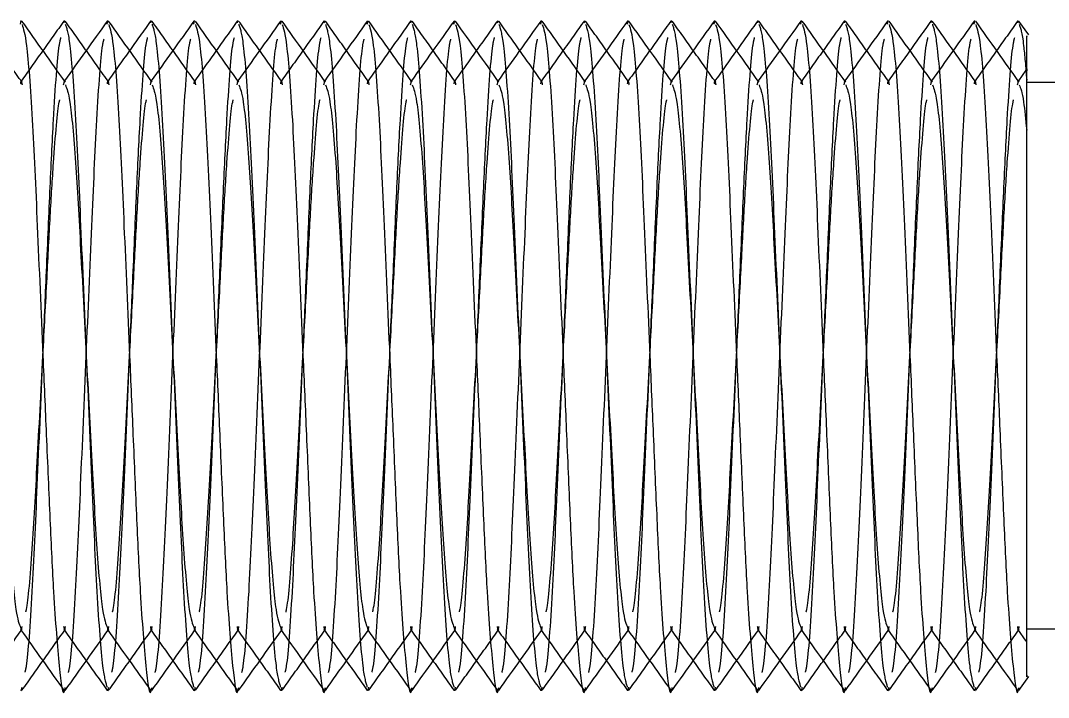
# Model space of a CAD drawing. Header units: metres. Extents: x 0 to 63075, y 0 to 44550.
# Drawn here: x 35936.79 to 35960.5, y 35938.39 to 35953.99 of the extents above; entities that cross this region are included whole.
import ezdxf

# ---------------------------------------------------------------- set-up
doc = ezdxf.new("R2010")
doc.units = ezdxf.units.M
doc.header["$LTSCALE"] = 75
doc.linetypes.add('HIDDEN2', pattern=[4.7625, 3.175, -1.5875])
for name, color, linetype in [('SDM', 7, 'Continuous'), ('SL4', 4, 'Continuous'), ('ST1', 7, 'HIDDEN2')]:
    doc.layers.add(name, color=color, linetype=linetype)

# ---------------------------------------------------------------- blocks, each defined once
blk = doc.blocks.new('A$C6e6623c1')
at = {"layer": 'SL4'}
for p, q in [((455.551, 1630.993), (455.569, 1631.077)), ((457.551, 1630.993), (457.569, 1631.077)), ((459.551, 1630.993), (459.569, 1631.077)), ((461.551, 1630.993), (461.569, 1631.077)), ((463.551, 1630.993), (463.569, 1631.077)), ((465.551, 1630.993), (465.569, 1631.077)), ((467.551, 1630.993), (467.569, 1631.077)), ((469.551, 1630.993), (469.569, 1631.077)), ((471.551, 1630.993), (471.569, 1631.077)), ((473.551, 1630.993), (473.569, 1631.077)), ((475.551, 1630.993), (475.569, 1631.077)), ((477.551, 1630.993), (477.569, 1631.077)), ((478.745, 1629.932), (478.569, 1629.685)), ((480.013, 1629.65), (478.762, 1629.65)), ((478.762, 1617.05), (480.013, 1617.05)), ((478.584, 1615.634), (478.812, 1615.953))]:
    blk.add_line(p, q, dxfattribs=at)
for points, knots in [([(456.588, 1629.657), (456.421, 1629.892), (456.087, 1630.36), (455.753, 1630.83), (455.586, 1631.064)], [0, 0, 0, 0, 0.49997, 1, 1, 1, 1]), ([(457.552, 1631.065), (457.385, 1630.831), (457.057, 1630.37), (456.729, 1629.91), (456.569, 1629.685)], [0, 0, 0, 0, 0.510193, 1, 1, 1, 1]), ([(458.588, 1629.657), (458.421, 1629.892), (458.087, 1630.36), (457.753, 1630.83), (457.586, 1631.064)], [0, 0, 0, 0, 0.49997, 1, 1, 1, 1]), ([(459.552, 1631.065), (459.385, 1630.831), (459.057, 1630.37), (458.729, 1629.91), (458.569, 1629.685)], [0, 0, 0, 0, 0.510193, 1, 1, 1, 1]), ([(460.588, 1629.657), (460.421, 1629.892), (460.087, 1630.36), (459.753, 1630.83), (459.586, 1631.064)], [0, 0, 0, 0, 0.49997, 1, 1, 1, 1]), ([(461.552, 1631.065), (461.385, 1630.831), (461.057, 1630.37), (460.729, 1629.91), (460.569, 1629.685)], [0, 0, 0, 0, 0.510193, 1, 1, 1, 1]), ([(462.588, 1629.657), (462.421, 1629.892), (462.087, 1630.36), (461.753, 1630.83), (461.586, 1631.064)], [0, 0, 0, 0, 0.49997, 1, 1, 1, 1]), ([(463.552, 1631.065), (463.385, 1630.831), (463.057, 1630.37), (462.729, 1629.91), (462.569, 1629.685)], [0, 0, 0, 0, 0.510193, 1, 1, 1, 1]), ([(464.588, 1629.657), (464.421, 1629.892), (464.087, 1630.36), (463.753, 1630.83), (463.586, 1631.064)], [0, 0, 0, 0, 0.49997, 1, 1, 1, 1]), ([(465.552, 1631.065), (465.385, 1630.831), (465.057, 1630.37), (464.729, 1629.91), (464.569, 1629.685)], [0, 0, 0, 0, 0.510193, 1, 1, 1, 1]), ([(466.588, 1629.657), (466.421, 1629.892), (466.087, 1630.36), (465.753, 1630.83), (465.586, 1631.064)], [0, 0, 0, 0, 0.49997, 1, 1, 1, 1]), ([(467.552, 1631.065), (467.385, 1630.831), (467.057, 1630.37), (466.729, 1629.91), (466.569, 1629.685)], [0, 0, 0, 0, 0.510193, 1, 1, 1, 1]), ([(468.588, 1629.657), (468.421, 1629.892), (468.087, 1630.36), (467.753, 1630.83), (467.586, 1631.064)], [0, 0, 0, 0, 0.49997, 1, 1, 1, 1]), ([(469.552, 1631.065), (469.385, 1630.831), (469.057, 1630.37), (468.729, 1629.91), (468.569, 1629.685)], [0, 0, 0, 0, 0.5101931, 1, 1, 1, 1]), ([(470.588, 1629.657), (470.421, 1629.892), (470.087, 1630.36), (469.753, 1630.83), (469.586, 1631.064)], [0, 0, 0, 0, 0.49997, 1, 1, 1, 1]), ([(471.552, 1631.065), (471.385, 1630.831), (471.057, 1630.37), (470.729, 1629.91), (470.569, 1629.685)], [0, 0, 0, 0, 0.510193, 1, 1, 1, 1]), ([(472.588, 1629.657), (472.421, 1629.892), (472.087, 1630.36), (471.753, 1630.83), (471.586, 1631.064)], [0, 0, 0, 0, 0.49997, 1, 1, 1, 1]), ([(473.552, 1631.065), (473.385, 1630.831), (473.057, 1630.37), (472.729, 1629.91), (472.569, 1629.685)], [0, 0, 0, 0, 0.510193, 1, 1, 1, 1]), ([(474.588, 1629.657), (474.421, 1629.892), (474.087, 1630.36), (473.753, 1630.83), (473.586, 1631.064)], [0, 0, 0, 0, 0.49997, 1, 1, 1, 1]), ([(475.552, 1631.065), (475.385, 1630.831), (475.057, 1630.37), (474.729, 1629.91), (474.569, 1629.685)], [0, 0, 0, 0, 0.510193, 1, 1, 1, 1]), ([(476.588, 1629.657), (476.421, 1629.892), (476.087, 1630.36), (475.753, 1630.83), (475.586, 1631.064)], [0, 0, 0, 0, 0.49997, 1, 1, 1, 1]), ([(477.552, 1631.065), (477.385, 1630.831), (477.057, 1630.37), (476.729, 1629.91), (476.569, 1629.685)], [0, 0, 0, 0, 0.510193, 1, 1, 1, 1]), ([(478.588, 1629.657), (478.421, 1629.892), (478.087, 1630.36), (477.753, 1630.83), (477.586, 1631.064)], [0, 0, 0, 0, 0.49997, 1, 1, 1, 1]), ([(455.587, 1630.989), (455.621, 1630.887), (455.696, 1630.661), (455.825, 1628.939), (455.938, 1626.39), (456.051, 1623.752), (456.152, 1621.425), (456.232, 1619.536), (456.325, 1617.566), (456.448, 1616.096), (456.533, 1615.429), (456.58, 1615.674), (456.586, 1615.704)], [0, 0, 0, 0, 0.1052351, 0.2326582, 0.3550505, 0.4813706, 0.5574277, 0.6444204, 0.7309556, 0.8583788, 0.9825482, 1, 1, 1, 1]), ([(457.587, 1630.989), (457.621, 1630.887), (457.696, 1630.661), (457.825, 1628.939), (457.938, 1626.39), (458.051, 1623.752), (458.152, 1621.425), (458.232, 1619.536), (458.325, 1617.566), (458.448, 1616.096), (458.533, 1615.429), (458.58, 1615.674), (458.586, 1615.704)], [0, 0, 0, 0, 0.105235, 0.232658, 0.35505, 0.481371, 0.557428, 0.64442, 0.730956, 0.858379, 0.982548, 1, 1, 1, 1]), ([(459.587, 1630.989), (459.621, 1630.887), (459.696, 1630.661), (459.825, 1628.939), (459.938, 1626.39), (460.051, 1623.752), (460.152, 1621.425), (460.232, 1619.536), (460.325, 1617.566), (460.448, 1616.096), (460.533, 1615.429), (460.58, 1615.674), (460.586, 1615.704)], [0, 0, 0, 0, 0.105235, 0.232658, 0.35505, 0.481371, 0.557428, 0.64442, 0.730956, 0.858379, 0.982548, 1, 1, 1, 1]), ([(461.587, 1630.989), (461.621, 1630.887), (461.696, 1630.661), (461.825, 1628.939), (461.938, 1626.39), (462.051, 1623.752), (462.152, 1621.425), (462.232, 1619.536), (462.325, 1617.566), (462.448, 1616.096), (462.533, 1615.429), (462.58, 1615.674), (462.586, 1615.704)], [0, 0, 0, 0, 0.105235, 0.232658, 0.35505, 0.481371, 0.557428, 0.64442, 0.730956, 0.858379, 0.982548, 1, 1, 1, 1]), ([(463.587, 1630.989), (463.621, 1630.887), (463.696, 1630.661), (463.825, 1628.939), (463.938, 1626.39), (464.051, 1623.752), (464.152, 1621.425), (464.232, 1619.536), (464.325, 1617.566), (464.448, 1616.096), (464.533, 1615.429), (464.58, 1615.674), (464.586, 1615.704)], [0, 0, 0, 0, 0.105235, 0.232658, 0.35505, 0.481371, 0.557428, 0.64442, 0.730956, 0.858379, 0.982548, 1, 1, 1, 1]), ([(465.587, 1630.989), (465.621, 1630.887), (465.696, 1630.661), (465.825, 1628.939), (465.938, 1626.39), (466.051, 1623.752), (466.152, 1621.425), (466.232, 1619.536), (466.325, 1617.566), (466.448, 1616.096), (466.533, 1615.429), (466.58, 1615.674), (466.586, 1615.704)], [0, 0, 0, 0, 0.105235, 0.232658, 0.35505, 0.481371, 0.557428, 0.64442, 0.730956, 0.858379, 0.982548, 1, 1, 1, 1]), ([(467.587, 1630.989), (467.621, 1630.887), (467.696, 1630.661), (467.825, 1628.939), (467.938, 1626.39), (468.051, 1623.752), (468.152, 1621.425), (468.232, 1619.536), (468.325, 1617.566), (468.448, 1616.096), (468.533, 1615.429), (468.58, 1615.674), (468.586, 1615.704)], [0, 0, 0, 0, 0.105235, 0.232658, 0.35505, 0.481371, 0.557428, 0.64442, 0.730956, 0.858379, 0.982548, 1, 1, 1, 1]), ([(469.587, 1630.989), (469.621, 1630.887), (469.696, 1630.661), (469.825, 1628.939), (469.938, 1626.39), (470.051, 1623.752), (470.152, 1621.425), (470.232, 1619.536), (470.325, 1617.566), (470.448, 1616.096), (470.533, 1615.429), (470.58, 1615.674), (470.586, 1615.704)], [0, 0, 0, 0, 0.105235, 0.232658, 0.35505, 0.481371, 0.557428, 0.64442, 0.730956, 0.858379, 0.982548, 1, 1, 1, 1]), ([(471.587, 1630.989), (471.621, 1630.887), (471.696, 1630.661), (471.825, 1628.939), (471.938, 1626.39), (472.051, 1623.752), (472.152, 1621.425), (472.232, 1619.536), (472.325, 1617.566), (472.448, 1616.096), (472.533, 1615.429), (472.58, 1615.674), (472.586, 1615.704)], [0, 0, 0, 0, 0.105235, 0.232658, 0.35505, 0.481371, 0.557428, 0.64442, 0.730956, 0.858379, 0.982548, 1, 1, 1, 1]), ([(473.587, 1630.989), (473.621, 1630.887), (473.696, 1630.661), (473.825, 1628.939), (473.938, 1626.39), (474.051, 1623.752), (474.152, 1621.425), (474.232, 1619.536), (474.325, 1617.566), (474.448, 1616.096), (474.533, 1615.429), (474.58, 1615.674), (474.586, 1615.704)], [0, 0, 0, 0, 0.105235, 0.232658, 0.35505, 0.481371, 0.557428, 0.64442, 0.730956, 0.858379, 0.982548, 1, 1, 1, 1]), ([(475.587, 1630.989), (475.621, 1630.887), (475.696, 1630.661), (475.825, 1628.939), (475.938, 1626.39), (476.051, 1623.752), (476.152, 1621.425), (476.232, 1619.536), (476.325, 1617.566), (476.448, 1616.096), (476.533, 1615.429), (476.58, 1615.674), (476.586, 1615.704)], [0, 0, 0, 0, 0.105235, 0.232658, 0.35505, 0.481371, 0.557428, 0.64442, 0.730956, 0.858379, 0.982548, 1, 1, 1, 1]), ([(477.587, 1630.989), (477.621, 1630.887), (477.696, 1630.661), (477.825, 1628.939), (477.938, 1626.39), (478.051, 1623.752), (478.152, 1621.425), (478.232, 1619.536), (478.325, 1617.566), (478.448, 1616.096), (478.533, 1615.429), (478.58, 1615.674), (478.586, 1615.704)], [0, 0, 0, 0, 0.105235, 0.232658, 0.35505, 0.481371, 0.557428, 0.64442, 0.730956, 0.858379, 0.982548, 1, 1, 1, 1]), ([(478.762, 1628.548), (478.762, 1628.898), (478.762, 1629.634), (478.762, 1630.039), (478.762, 1629.932), (478.762, 1629.919)], [0, 0, 0, 0, 0.445082, 0.936491, 1, 1, 1, 1]), ([(454.589, 1629.592), (454.622, 1629.509), (454.696, 1629.325), (454.825, 1627.922), (454.938, 1625.835), (455.069, 1623.35), (455.199, 1620.865), (455.312, 1618.776), (455.443, 1617.352), (455.52, 1617.166), (455.556, 1617.079)], [0, 0, 0, 0, 0.106972, 0.238781, 0.365377, 0.496042, 0.626708, 0.753304, 0.885113, 1, 1, 1, 1]), ([(456.589, 1629.592), (456.622, 1629.509), (456.696, 1629.325), (456.825, 1627.922), (456.938, 1625.835), (457.069, 1623.35), (457.199, 1620.865), (457.312, 1618.776), (457.443, 1617.352), (457.52, 1617.166), (457.556, 1617.079)], [0, 0, 0, 0, 0.106972, 0.238781, 0.365377, 0.496042, 0.626708, 0.753304, 0.885113, 1, 1, 1, 1]), ([(458.589, 1629.592), (458.622, 1629.509), (458.696, 1629.325), (458.825, 1627.922), (458.938, 1625.835), (459.069, 1623.35), (459.199, 1620.865), (459.312, 1618.776), (459.443, 1617.352), (459.52, 1617.166), (459.556, 1617.079)], [0, 0, 0, 0, 0.106972, 0.238781, 0.365377, 0.496042, 0.626708, 0.753304, 0.885113, 1, 1, 1, 1]), ([(460.589, 1629.592), (460.622, 1629.509), (460.696, 1629.325), (460.825, 1627.922), (460.938, 1625.835), (461.069, 1623.35), (461.199, 1620.865), (461.312, 1618.776), (461.443, 1617.352), (461.52, 1617.166), (461.556, 1617.079)], [0, 0, 0, 0, 0.106972, 0.238781, 0.365377, 0.496042, 0.626708, 0.753304, 0.885113, 1, 1, 1, 1]), ([(462.589, 1629.592), (462.622, 1629.509), (462.696, 1629.325), (462.825, 1627.922), (462.938, 1625.835), (463.069, 1623.35), (463.199, 1620.865), (463.312, 1618.776), (463.443, 1617.352), (463.52, 1617.166), (463.556, 1617.079)], [0, 0, 0, 0, 0.106972, 0.238781, 0.365377, 0.496042, 0.626708, 0.753304, 0.885113, 1, 1, 1, 1]), ([(464.589, 1629.592), (464.622, 1629.509), (464.696, 1629.325), (464.825, 1627.922), (464.938, 1625.835), (465.069, 1623.35), (465.199, 1620.865), (465.312, 1618.776), (465.443, 1617.352), (465.52, 1617.166), (465.556, 1617.079)], [0, 0, 0, 0, 0.106972, 0.238781, 0.365377, 0.496042, 0.626708, 0.753304, 0.885113, 1, 1, 1, 1]), ([(466.589, 1629.592), (466.622, 1629.509), (466.696, 1629.325), (466.825, 1627.922), (466.938, 1625.835), (467.069, 1623.35), (467.199, 1620.865), (467.312, 1618.776), (467.443, 1617.352), (467.52, 1617.166), (467.556, 1617.079)], [0, 0, 0, 0, 0.106972, 0.238781, 0.365377, 0.496042, 0.626708, 0.753304, 0.885113, 1, 1, 1, 1]), ([(468.589, 1629.592), (468.622, 1629.509), (468.696, 1629.325), (468.825, 1627.922), (468.938, 1625.835), (469.069, 1623.35), (469.199, 1620.865), (469.312, 1618.776), (469.443, 1617.352), (469.52, 1617.166), (469.556, 1617.079)], [0, 0, 0, 0, 0.106972, 0.238781, 0.365377, 0.496042, 0.626708, 0.753304, 0.885113, 1, 1, 1, 1]), ([(470.589, 1629.592), (470.622, 1629.509), (470.696, 1629.325), (470.825, 1627.922), (470.938, 1625.835), (471.069, 1623.35), (471.199, 1620.865), (471.312, 1618.776), (471.443, 1617.352), (471.52, 1617.166), (471.556, 1617.079)], [0, 0, 0, 0, 0.1069717, 0.2387806, 0.3653767, 0.4960425, 0.6267083, 0.7533044, 0.8851133, 1, 1, 1, 1]), ([(472.589, 1629.592), (472.622, 1629.509), (472.696, 1629.325), (472.825, 1627.922), (472.938, 1625.835), (473.069, 1623.35), (473.199, 1620.865), (473.312, 1618.776), (473.443, 1617.352), (473.52, 1617.166), (473.556, 1617.079)], [0, 0, 0, 0, 0.106972, 0.238781, 0.365377, 0.496042, 0.626708, 0.753304, 0.885113, 1, 1, 1, 1]), ([(474.589, 1629.592), (474.622, 1629.509), (474.696, 1629.325), (474.825, 1627.922), (474.938, 1625.835), (475.069, 1623.35), (475.199, 1620.865), (475.312, 1618.776), (475.443, 1617.352), (475.52, 1617.166), (475.556, 1617.079)], [0, 0, 0, 0, 0.106972, 0.238781, 0.365377, 0.496042, 0.626708, 0.753304, 0.885113, 1, 1, 1, 1]), ([(476.589, 1629.592), (476.622, 1629.509), (476.696, 1629.325), (476.825, 1627.922), (476.938, 1625.835), (477.069, 1623.35), (477.199, 1620.865), (477.312, 1618.776), (477.443, 1617.352), (477.52, 1617.166), (477.556, 1617.079)], [0, 0, 0, 0, 0.106972, 0.238781, 0.365377, 0.496042, 0.626708, 0.753304, 0.885113, 1, 1, 1, 1]), ([(478.589, 1629.592), (478.622, 1629.518), (478.678, 1629.395), (478.738, 1628.79), (478.762, 1628.548)], [0, 0, 0, 0, 0.5997915, 1, 1, 1, 1]), ([(478.762, 1615.988), (478.762, 1615.961), (478.762, 1615.865), (478.762, 1616.615), (478.762, 1618.11), (478.762, 1620.181), (478.762, 1622.529), (478.762, 1624.863), (478.762, 1626.924), (478.762, 1628.059), (478.762, 1628.498), (478.762, 1628.548)], [0, 0, 0, 0, 0.055599, 0.198404, 0.334138, 0.469787, 0.604191, 0.731101, 0.857904, 0.983875, 1, 1, 1, 1]), ([(454.584, 1615.634), (454.752, 1615.869), (455.08, 1616.329), (455.408, 1616.79), (455.569, 1617.016)], [0, 0, 0, 0, 0.509687, 1, 1, 1, 1]), ([(455.556, 1617.035), (455.723, 1616.8), (456.057, 1616.331), (456.391, 1615.862), (456.559, 1615.627)], [0, 0, 0, 0, 0.499965, 1, 1, 1, 1]), ([(456.584, 1615.634), (456.752, 1615.869), (457.08, 1616.329), (457.408, 1616.79), (457.569, 1617.016)], [0, 0, 0, 0, 0.5096866, 1, 1, 1, 1]), ([(457.556, 1617.035), (457.723, 1616.8), (458.057, 1616.331), (458.391, 1615.862), (458.559, 1615.627)], [0, 0, 0, 0, 0.4999648, 1, 1, 1, 1]), ([(458.584, 1615.634), (458.752, 1615.869), (459.08, 1616.329), (459.408, 1616.79), (459.569, 1617.016)], [0, 0, 0, 0, 0.509687, 1, 1, 1, 1]), ([(459.556, 1617.035), (459.723, 1616.8), (460.057, 1616.331), (460.391, 1615.862), (460.559, 1615.627)], [0, 0, 0, 0, 0.499965, 1, 1, 1, 1]), ([(460.584, 1615.634), (460.752, 1615.869), (461.08, 1616.329), (461.408, 1616.79), (461.569, 1617.016)], [0, 0, 0, 0, 0.509687, 1, 1, 1, 1]), ([(461.556, 1617.035), (461.723, 1616.8), (462.057, 1616.331), (462.391, 1615.862), (462.559, 1615.627)], [0, 0, 0, 0, 0.499965, 1, 1, 1, 1]), ([(462.584, 1615.634), (462.752, 1615.869), (463.08, 1616.329), (463.408, 1616.79), (463.569, 1617.016)], [0, 0, 0, 0, 0.5096866, 1, 1, 1, 1]), ([(463.556, 1617.035), (463.723, 1616.8), (464.057, 1616.331), (464.391, 1615.862), (464.559, 1615.627)], [0, 0, 0, 0, 0.499965, 1, 1, 1, 1]), ([(464.584, 1615.634), (464.752, 1615.869), (465.08, 1616.329), (465.408, 1616.79), (465.569, 1617.016)], [0, 0, 0, 0, 0.5096866, 1, 1, 1, 1]), ([(465.556, 1617.035), (465.723, 1616.8), (466.057, 1616.331), (466.391, 1615.862), (466.559, 1615.627)], [0, 0, 0, 0, 0.499965, 1, 1, 1, 1]), ([(466.584, 1615.634), (466.752, 1615.869), (467.08, 1616.329), (467.408, 1616.79), (467.569, 1617.016)], [0, 0, 0, 0, 0.509687, 1, 1, 1, 1]), ([(467.556, 1617.035), (467.723, 1616.8), (468.057, 1616.331), (468.391, 1615.862), (468.559, 1615.627)], [0, 0, 0, 0, 0.499965, 1, 1, 1, 1]), ([(468.584, 1615.634), (468.752, 1615.869), (469.08, 1616.329), (469.408, 1616.79), (469.569, 1617.016)], [0, 0, 0, 0, 0.5096866, 1, 1, 1, 1]), ([(469.556, 1617.035), (469.723, 1616.8), (470.057, 1616.331), (470.391, 1615.862), (470.559, 1615.627)], [0, 0, 0, 0, 0.499965, 1, 1, 1, 1]), ([(470.584, 1615.634), (470.752, 1615.869), (471.08, 1616.329), (471.408, 1616.79), (471.569, 1617.016)], [0, 0, 0, 0, 0.509687, 1, 1, 1, 1]), ([(471.556, 1617.035), (471.723, 1616.8), (472.057, 1616.331), (472.391, 1615.862), (472.559, 1615.627)], [0, 0, 0, 0, 0.499965, 1, 1, 1, 1]), ([(472.584, 1615.634), (472.752, 1615.869), (473.08, 1616.329), (473.408, 1616.79), (473.569, 1617.016)], [0, 0, 0, 0, 0.509687, 1, 1, 1, 1]), ([(473.556, 1617.035), (473.723, 1616.8), (474.057, 1616.331), (474.391, 1615.862), (474.559, 1615.627)], [0, 0, 0, 0, 0.499965, 1, 1, 1, 1]), ([(474.584, 1615.634), (474.752, 1615.869), (475.08, 1616.329), (475.408, 1616.79), (475.569, 1617.016)], [0, 0, 0, 0, 0.509687, 1, 1, 1, 1]), ([(475.556, 1617.035), (475.723, 1616.8), (476.057, 1616.331), (476.391, 1615.862), (476.559, 1615.627)], [0, 0, 0, 0, 0.499965, 1, 1, 1, 1]), ([(476.584, 1615.634), (476.752, 1615.869), (477.08, 1616.329), (477.408, 1616.79), (477.569, 1617.016)], [0, 0, 0, 0, 0.5096866, 1, 1, 1, 1]), ([(477.556, 1617.035), (477.723, 1616.8), (478.057, 1616.331), (478.391, 1615.862), (478.559, 1615.627)], [0, 0, 0, 0, 0.499965, 1, 1, 1, 1])]:
    blk.add_open_spline(points, degree=3, knots=knots, dxfattribs=at)
at = {"layer": 'ST1'}
for p, q in [((456.558, 1631.026), (456.569, 1631.077)), ((458.558, 1631.026), (458.569, 1631.077)), ((460.558, 1631.026), (460.569, 1631.077)), ((462.558, 1631.026), (462.569, 1631.077)), ((464.558, 1631.026), (464.569, 1631.077)), ((466.558, 1631.026), (466.569, 1631.077)), ((468.558, 1631.026), (468.569, 1631.077)), ((470.558, 1631.026), (470.569, 1631.077)), ((472.558, 1631.026), (472.569, 1631.077)), ((474.558, 1631.026), (474.569, 1631.077)), ((476.558, 1631.026), (476.569, 1631.077)), ((478.558, 1631.026), (478.569, 1631.077)), ((478.812, 1630.747), (478.584, 1631.066)), ((456.548, 1629.592), (456.569, 1629.671)), ((456.569, 1629.685), (456.549, 1629.657)), ((458.548, 1629.592), (458.569, 1629.671)), ((458.569, 1629.685), (458.549, 1629.657)), ((460.548, 1629.592), (460.569, 1629.671)), ((460.569, 1629.685), (460.549, 1629.657)), ((462.548, 1629.592), (462.569, 1629.671)), ((462.569, 1629.685), (462.549, 1629.657)), ((464.548, 1629.592), (464.569, 1629.671)), ((464.569, 1629.685), (464.549, 1629.657)), ((466.548, 1629.592), (466.569, 1629.671)), ((466.569, 1629.685), (466.549, 1629.657)), ((468.548, 1629.592), (468.569, 1629.671)), ((468.569, 1629.685), (468.549, 1629.657)), ((470.548, 1629.592), (470.569, 1629.671)), ((470.569, 1629.685), (470.549, 1629.657)), ((472.548, 1629.592), (472.569, 1629.671)), ((472.569, 1629.685), (472.549, 1629.657)), ((474.548, 1629.592), (474.569, 1629.671)), ((474.569, 1629.685), (474.549, 1629.657)), ((476.548, 1629.592), (476.569, 1629.671)), ((476.569, 1629.685), (476.549, 1629.657)), ((478.548, 1629.592), (478.569, 1629.671)), ((478.569, 1629.685), (478.549, 1629.657)), ((455.569, 1617.016), (455.588, 1617.043)), ((457.569, 1617.016), (457.588, 1617.043)), ((459.569, 1617.016), (459.588, 1617.043)), ((461.569, 1617.016), (461.588, 1617.043)), ((463.569, 1617.016), (463.588, 1617.043)), ((465.569, 1617.016), (465.588, 1617.043)), ((467.569, 1617.016), (467.588, 1617.043)), ((469.569, 1617.016), (469.588, 1617.043)), ((471.569, 1617.016), (471.588, 1617.043)), ((473.569, 1617.016), (473.588, 1617.043)), ((475.569, 1617.016), (475.588, 1617.043)), ((477.569, 1617.016), (477.588, 1617.043)), ((478.549, 1617.043), (478.745, 1616.768)), ((455.569, 1615.623), (455.587, 1615.711)), ((457.569, 1615.623), (457.587, 1615.711)), ((459.569, 1615.623), (459.587, 1615.711)), ((461.569, 1615.623), (461.587, 1615.711)), ((463.569, 1615.623), (463.587, 1615.711)), ((465.569, 1615.623), (465.587, 1615.711)), ((467.569, 1615.623), (467.587, 1615.711)), ((469.569, 1615.623), (469.587, 1615.711)), ((471.569, 1615.623), (471.587, 1615.711)), ((473.569, 1615.623), (473.587, 1615.711)), ((475.569, 1615.623), (475.587, 1615.711)), ((477.569, 1615.623), (477.587, 1615.711))]:
    blk.add_line(p, q, dxfattribs=at)
for points, knots in [([(455.588, 1629.657), (455.421, 1629.892), (455.086, 1630.362), (454.752, 1630.831), (454.584, 1631.066)], [0, 0, 0, 0, 0.4999369, 1, 1, 1, 1]), ([(456.559, 1631.073), (456.391, 1630.838), (456.057, 1630.369), (455.723, 1629.9), (455.556, 1629.665)], [0, 0, 0, 0, 0.500035, 1, 1, 1, 1]), ([(457.588, 1629.657), (457.421, 1629.892), (457.086, 1630.362), (456.752, 1630.831), (456.584, 1631.066)], [0, 0, 0, 0, 0.499937, 1, 1, 1, 1]), ([(456.586, 1630.996), (456.62, 1630.893), (456.695, 1630.666), (456.825, 1628.94), (456.938, 1626.388), (457.069, 1623.35), (457.199, 1620.312), (457.312, 1617.761), (457.442, 1616.036), (457.517, 1615.81), (457.551, 1615.707)], [0, 0, 0, 0, 0.1105714, 0.242596, 0.3694081, 0.5002899, 0.6311716, 0.7579837, 0.8900083, 1, 1, 1, 1]), ([(458.559, 1631.073), (458.391, 1630.838), (458.057, 1630.369), (457.723, 1629.9), (457.556, 1629.665)], [0, 0, 0, 0, 0.500035, 1, 1, 1, 1]), ([(459.588, 1629.657), (459.421, 1629.892), (459.086, 1630.362), (458.752, 1630.831), (458.584, 1631.066)], [0, 0, 0, 0, 0.499937, 1, 1, 1, 1]), ([(458.586, 1630.996), (458.62, 1630.893), (458.695, 1630.666), (458.825, 1628.94), (458.938, 1626.388), (459.069, 1623.35), (459.199, 1620.312), (459.312, 1617.761), (459.442, 1616.036), (459.517, 1615.81), (459.551, 1615.707)], [0, 0, 0, 0, 0.1105714, 0.242596, 0.3694081, 0.5002899, 0.6311716, 0.7579837, 0.8900083, 1, 1, 1, 1]), ([(460.559, 1631.073), (460.391, 1630.838), (460.057, 1630.369), (459.723, 1629.9), (459.556, 1629.665)], [0, 0, 0, 0, 0.500035, 1, 1, 1, 1]), ([(461.588, 1629.657), (461.421, 1629.892), (461.086, 1630.362), (460.752, 1630.831), (460.584, 1631.066)], [0, 0, 0, 0, 0.499937, 1, 1, 1, 1]), ([(460.586, 1630.996), (460.62, 1630.893), (460.695, 1630.666), (460.825, 1628.94), (460.938, 1626.388), (461.069, 1623.35), (461.199, 1620.312), (461.312, 1617.761), (461.442, 1616.036), (461.517, 1615.81), (461.551, 1615.707)], [0, 0, 0, 0, 0.110571, 0.242596, 0.369408, 0.50029, 0.631172, 0.757984, 0.890008, 1, 1, 1, 1]), ([(462.559, 1631.073), (462.391, 1630.838), (462.057, 1630.369), (461.723, 1629.9), (461.556, 1629.665)], [0, 0, 0, 0, 0.500035, 1, 1, 1, 1]), ([(463.588, 1629.657), (463.421, 1629.892), (463.086, 1630.362), (462.752, 1630.831), (462.584, 1631.066)], [0, 0, 0, 0, 0.499937, 1, 1, 1, 1]), ([(462.586, 1630.996), (462.62, 1630.893), (462.695, 1630.666), (462.825, 1628.94), (462.938, 1626.388), (463.069, 1623.35), (463.199, 1620.312), (463.312, 1617.761), (463.442, 1616.036), (463.517, 1615.81), (463.551, 1615.707)], [0, 0, 0, 0, 0.1105714, 0.242596, 0.3694081, 0.5002899, 0.6311716, 0.7579837, 0.8900083, 1, 1, 1, 1]), ([(464.559, 1631.073), (464.391, 1630.838), (464.057, 1630.369), (463.723, 1629.9), (463.556, 1629.665)], [0, 0, 0, 0, 0.500035, 1, 1, 1, 1]), ([(465.588, 1629.657), (465.421, 1629.892), (465.086, 1630.362), (464.752, 1630.831), (464.584, 1631.066)], [0, 0, 0, 0, 0.499937, 1, 1, 1, 1]), ([(464.586, 1630.996), (464.62, 1630.893), (464.695, 1630.666), (464.825, 1628.94), (464.938, 1626.388), (465.069, 1623.35), (465.199, 1620.312), (465.312, 1617.761), (465.442, 1616.036), (465.517, 1615.81), (465.551, 1615.707)], [0, 0, 0, 0, 0.110571, 0.242596, 0.369408, 0.50029, 0.631172, 0.757984, 0.890008, 1, 1, 1, 1]), ([(466.559, 1631.073), (466.391, 1630.838), (466.057, 1630.369), (465.723, 1629.9), (465.556, 1629.665)], [0, 0, 0, 0, 0.500035, 1, 1, 1, 1]), ([(467.588, 1629.657), (467.421, 1629.892), (467.086, 1630.362), (466.752, 1630.831), (466.584, 1631.066)], [0, 0, 0, 0, 0.4999369, 1, 1, 1, 1]), ([(466.586, 1630.996), (466.62, 1630.893), (466.695, 1630.666), (466.825, 1628.94), (466.938, 1626.388), (467.069, 1623.35), (467.199, 1620.312), (467.312, 1617.761), (467.442, 1616.036), (467.517, 1615.81), (467.551, 1615.707)], [0, 0, 0, 0, 0.110571, 0.242596, 0.369408, 0.50029, 0.631172, 0.757984, 0.890008, 1, 1, 1, 1]), ([(468.559, 1631.073), (468.391, 1630.838), (468.057, 1630.369), (467.723, 1629.9), (467.556, 1629.665)], [0, 0, 0, 0, 0.500035, 1, 1, 1, 1]), ([(469.588, 1629.657), (469.421, 1629.892), (469.086, 1630.362), (468.752, 1630.831), (468.584, 1631.066)], [0, 0, 0, 0, 0.4999369, 1, 1, 1, 1]), ([(468.586, 1630.996), (468.62, 1630.893), (468.695, 1630.666), (468.825, 1628.94), (468.938, 1626.388), (469.069, 1623.35), (469.199, 1620.312), (469.312, 1617.761), (469.442, 1616.036), (469.517, 1615.81), (469.551, 1615.707)], [0, 0, 0, 0, 0.1105714, 0.242596, 0.3694081, 0.5002899, 0.6311716, 0.7579837, 0.8900083, 1, 1, 1, 1]), ([(470.559, 1631.073), (470.391, 1630.838), (470.057, 1630.369), (469.723, 1629.9), (469.556, 1629.665)], [0, 0, 0, 0, 0.500035, 1, 1, 1, 1]), ([(471.588, 1629.657), (471.421, 1629.892), (471.086, 1630.362), (470.752, 1630.831), (470.584, 1631.066)], [0, 0, 0, 0, 0.499937, 1, 1, 1, 1]), ([(470.586, 1630.996), (470.62, 1630.893), (470.695, 1630.666), (470.825, 1628.94), (470.938, 1626.388), (471.069, 1623.35), (471.199, 1620.312), (471.312, 1617.761), (471.442, 1616.036), (471.517, 1615.81), (471.551, 1615.707)], [0, 0, 0, 0, 0.1105714, 0.242596, 0.3694081, 0.5002899, 0.6311716, 0.7579837, 0.8900083, 1, 1, 1, 1]), ([(472.559, 1631.073), (472.391, 1630.838), (472.057, 1630.369), (471.723, 1629.9), (471.556, 1629.665)], [0, 0, 0, 0, 0.500035, 1, 1, 1, 1]), ([(473.588, 1629.657), (473.421, 1629.892), (473.086, 1630.362), (472.752, 1630.831), (472.584, 1631.066)], [0, 0, 0, 0, 0.4999369, 1, 1, 1, 1]), ([(472.586, 1630.996), (472.62, 1630.893), (472.695, 1630.666), (472.825, 1628.94), (472.938, 1626.388), (473.069, 1623.35), (473.199, 1620.312), (473.312, 1617.761), (473.442, 1616.036), (473.517, 1615.81), (473.551, 1615.707)], [0, 0, 0, 0, 0.1105714, 0.242596, 0.3694081, 0.5002899, 0.6311716, 0.7579837, 0.8900083, 1, 1, 1, 1]), ([(474.559, 1631.073), (474.391, 1630.838), (474.057, 1630.369), (473.723, 1629.9), (473.556, 1629.665)], [0, 0, 0, 0, 0.500035, 1, 1, 1, 1]), ([(475.588, 1629.657), (475.421, 1629.892), (475.086, 1630.362), (474.752, 1630.831), (474.584, 1631.066)], [0, 0, 0, 0, 0.499937, 1, 1, 1, 1]), ([(474.586, 1630.996), (474.62, 1630.893), (474.695, 1630.666), (474.825, 1628.94), (474.938, 1626.388), (475.069, 1623.35), (475.199, 1620.312), (475.312, 1617.761), (475.442, 1616.036), (475.517, 1615.81), (475.551, 1615.707)], [0, 0, 0, 0, 0.110571, 0.242596, 0.369408, 0.50029, 0.631172, 0.757984, 0.890008, 1, 1, 1, 1]), ([(476.559, 1631.073), (476.391, 1630.838), (476.057, 1630.369), (475.723, 1629.9), (475.556, 1629.665)], [0, 0, 0, 0, 0.500035, 1, 1, 1, 1]), ([(477.588, 1629.657), (477.421, 1629.892), (477.086, 1630.362), (476.752, 1630.831), (476.584, 1631.066)], [0, 0, 0, 0, 0.499937, 1, 1, 1, 1]), ([(476.586, 1630.996), (476.62, 1630.893), (476.695, 1630.666), (476.825, 1628.94), (476.938, 1626.388), (477.069, 1623.35), (477.199, 1620.312), (477.312, 1617.761), (477.442, 1616.036), (477.517, 1615.81), (477.551, 1615.707)], [0, 0, 0, 0, 0.110571, 0.242596, 0.369408, 0.50029, 0.631172, 0.757984, 0.890008, 1, 1, 1, 1]), ([(478.559, 1631.073), (478.391, 1630.838), (478.057, 1630.369), (477.723, 1629.9), (477.556, 1629.665)], [0, 0, 0, 0, 0.500035, 1, 1, 1, 1]), ([(478.586, 1630.996), (478.62, 1630.904), (478.677, 1630.752), (478.738, 1629.999), (478.762, 1629.704)], [0, 0, 0, 0, 0.60732, 1, 1, 1, 1]), ([(455.659, 1616.054), (455.67, 1616.095), (455.722, 1616.3), (455.826, 1617.797), (455.938, 1620.3), (456.051, 1622.951), (456.152, 1625.272), (456.232, 1627.174), (456.325, 1629.086), (456.418, 1630.428), (456.473, 1630.634), (456.485, 1630.683)], [0, 0, 0, 0, 0.038658, 0.193158, 0.341558, 0.49472, 0.586939, 0.692417, 0.79734, 0.95184, 1, 1, 1, 1]), ([(456.658, 1616.047), (456.669, 1616.089), (456.721, 1616.295), (456.826, 1617.795), (456.938, 1620.303), (457.069, 1623.35), (457.199, 1626.397), (457.311, 1628.904), (457.416, 1630.403), (457.468, 1630.609), (457.479, 1630.651)], [0, 0, 0, 0, 0.040767, 0.196457, 0.346, 0.500342, 0.654684, 0.804227, 0.959916, 1, 1, 1, 1]), ([(457.659, 1616.054), (457.67, 1616.095), (457.722, 1616.3), (457.826, 1617.797), (457.938, 1620.3), (458.051, 1622.951), (458.152, 1625.272), (458.232, 1627.174), (458.325, 1629.086), (458.418, 1630.428), (458.473, 1630.634), (458.485, 1630.683)], [0, 0, 0, 0, 0.038658, 0.193158, 0.341558, 0.49472, 0.586939, 0.692417, 0.79734, 0.95184, 1, 1, 1, 1]), ([(458.658, 1616.047), (458.669, 1616.089), (458.721, 1616.295), (458.826, 1617.795), (458.938, 1620.303), (459.069, 1623.35), (459.199, 1626.397), (459.311, 1628.904), (459.416, 1630.403), (459.468, 1630.609), (459.479, 1630.651)], [0, 0, 0, 0, 0.040767, 0.196457, 0.346, 0.500342, 0.654684, 0.804227, 0.959916, 1, 1, 1, 1]), ([(459.659, 1616.054), (459.67, 1616.095), (459.722, 1616.3), (459.826, 1617.797), (459.938, 1620.3), (460.051, 1622.951), (460.152, 1625.272), (460.232, 1627.174), (460.325, 1629.086), (460.418, 1630.428), (460.473, 1630.634), (460.485, 1630.683)], [0, 0, 0, 0, 0.038658, 0.193158, 0.341558, 0.49472, 0.586939, 0.692417, 0.79734, 0.95184, 1, 1, 1, 1]), ([(460.658, 1616.047), (460.669, 1616.089), (460.721, 1616.295), (460.826, 1617.795), (460.938, 1620.303), (461.069, 1623.35), (461.199, 1626.397), (461.311, 1628.904), (461.416, 1630.403), (461.468, 1630.609), (461.479, 1630.651)], [0, 0, 0, 0, 0.040767, 0.196457, 0.346, 0.500342, 0.654684, 0.804227, 0.959916, 1, 1, 1, 1]), ([(461.659, 1616.054), (461.67, 1616.095), (461.722, 1616.3), (461.826, 1617.797), (461.938, 1620.3), (462.051, 1622.951), (462.152, 1625.272), (462.232, 1627.174), (462.325, 1629.086), (462.418, 1630.428), (462.473, 1630.634), (462.485, 1630.683)], [0, 0, 0, 0, 0.038658, 0.193158, 0.341558, 0.49472, 0.586939, 0.692417, 0.79734, 0.95184, 1, 1, 1, 1]), ([(462.658, 1616.047), (462.669, 1616.089), (462.721, 1616.295), (462.826, 1617.795), (462.938, 1620.303), (463.069, 1623.35), (463.199, 1626.397), (463.311, 1628.904), (463.416, 1630.403), (463.468, 1630.609), (463.479, 1630.651)], [0, 0, 0, 0, 0.040767, 0.196457, 0.346, 0.500342, 0.654684, 0.804227, 0.959916, 1, 1, 1, 1]), ([(463.659, 1616.054), (463.67, 1616.095), (463.722, 1616.3), (463.826, 1617.797), (463.938, 1620.3), (464.051, 1622.951), (464.152, 1625.272), (464.232, 1627.174), (464.325, 1629.086), (464.418, 1630.428), (464.473, 1630.634), (464.485, 1630.683)], [0, 0, 0, 0, 0.038658, 0.193158, 0.341558, 0.49472, 0.586939, 0.692417, 0.79734, 0.95184, 1, 1, 1, 1]), ([(464.658, 1616.047), (464.669, 1616.089), (464.721, 1616.295), (464.826, 1617.795), (464.938, 1620.303), (465.069, 1623.35), (465.199, 1626.397), (465.311, 1628.904), (465.416, 1630.403), (465.468, 1630.609), (465.479, 1630.651)], [0, 0, 0, 0, 0.040767, 0.196457, 0.346, 0.500342, 0.654684, 0.804227, 0.959916, 1, 1, 1, 1]), ([(465.659, 1616.054), (465.67, 1616.095), (465.722, 1616.3), (465.826, 1617.797), (465.938, 1620.3), (466.051, 1622.951), (466.152, 1625.272), (466.232, 1627.174), (466.325, 1629.086), (466.418, 1630.428), (466.473, 1630.634), (466.485, 1630.683)], [0, 0, 0, 0, 0.038658, 0.193158, 0.341558, 0.49472, 0.586939, 0.692417, 0.79734, 0.95184, 1, 1, 1, 1]), ([(466.658, 1616.047), (466.669, 1616.089), (466.721, 1616.295), (466.826, 1617.795), (466.938, 1620.303), (467.069, 1623.35), (467.199, 1626.397), (467.311, 1628.904), (467.416, 1630.403), (467.468, 1630.609), (467.479, 1630.651)], [0, 0, 0, 0, 0.040767, 0.196457, 0.346, 0.500342, 0.654684, 0.804227, 0.959916, 1, 1, 1, 1]), ([(467.659, 1616.054), (467.67, 1616.095), (467.722, 1616.3), (467.826, 1617.797), (467.938, 1620.3), (468.051, 1622.951), (468.152, 1625.272), (468.232, 1627.174), (468.325, 1629.086), (468.418, 1630.428), (468.473, 1630.634), (468.485, 1630.683)], [0, 0, 0, 0, 0.038658, 0.193158, 0.341558, 0.49472, 0.586939, 0.692417, 0.79734, 0.95184, 1, 1, 1, 1]), ([(468.658, 1616.047), (468.669, 1616.089), (468.721, 1616.295), (468.826, 1617.795), (468.938, 1620.303), (469.069, 1623.35), (469.199, 1626.397), (469.311, 1628.904), (469.416, 1630.403), (469.468, 1630.609), (469.479, 1630.651)], [0, 0, 0, 0, 0.040767, 0.196457, 0.346, 0.500342, 0.654684, 0.804227, 0.959916, 1, 1, 1, 1]), ([(469.659, 1616.054), (469.67, 1616.095), (469.722, 1616.3), (469.826, 1617.797), (469.938, 1620.3), (470.051, 1622.951), (470.152, 1625.272), (470.232, 1627.174), (470.325, 1629.086), (470.418, 1630.428), (470.473, 1630.634), (470.485, 1630.683)], [0, 0, 0, 0, 0.0386582, 0.1931578, 0.3415577, 0.4947199, 0.5869387, 0.6924168, 0.7973402, 0.9518398, 1, 1, 1, 1]), ([(470.658, 1616.047), (470.669, 1616.089), (470.721, 1616.295), (470.826, 1617.795), (470.938, 1620.303), (471.069, 1623.35), (471.199, 1626.397), (471.311, 1628.904), (471.416, 1630.403), (471.468, 1630.609), (471.479, 1630.651)], [0, 0, 0, 0, 0.040767, 0.196457, 0.346, 0.500342, 0.654684, 0.804227, 0.959916, 1, 1, 1, 1]), ([(471.659, 1616.054), (471.67, 1616.095), (471.722, 1616.3), (471.826, 1617.797), (471.938, 1620.3), (472.051, 1622.951), (472.152, 1625.272), (472.232, 1627.174), (472.325, 1629.086), (472.418, 1630.428), (472.473, 1630.634), (472.485, 1630.683)], [0, 0, 0, 0, 0.038658, 0.193158, 0.341558, 0.49472, 0.586939, 0.692417, 0.79734, 0.95184, 1, 1, 1, 1]), ([(472.658, 1616.047), (472.669, 1616.089), (472.721, 1616.295), (472.826, 1617.795), (472.938, 1620.303), (473.069, 1623.35), (473.199, 1626.397), (473.311, 1628.904), (473.416, 1630.403), (473.468, 1630.609), (473.479, 1630.651)], [0, 0, 0, 0, 0.040767, 0.196457, 0.346, 0.500342, 0.654684, 0.804227, 0.959916, 1, 1, 1, 1]), ([(473.659, 1616.054), (473.67, 1616.095), (473.722, 1616.3), (473.826, 1617.797), (473.938, 1620.3), (474.051, 1622.951), (474.152, 1625.272), (474.232, 1627.174), (474.325, 1629.086), (474.418, 1630.428), (474.473, 1630.634), (474.485, 1630.683)], [0, 0, 0, 0, 0.038658, 0.193158, 0.341558, 0.49472, 0.586939, 0.692417, 0.79734, 0.95184, 1, 1, 1, 1]), ([(474.658, 1616.047), (474.669, 1616.089), (474.721, 1616.295), (474.826, 1617.795), (474.938, 1620.303), (475.069, 1623.35), (475.199, 1626.397), (475.311, 1628.904), (475.416, 1630.403), (475.468, 1630.609), (475.479, 1630.651)], [0, 0, 0, 0, 0.040767, 0.196457, 0.346, 0.500342, 0.654684, 0.804227, 0.959916, 1, 1, 1, 1]), ([(475.659, 1616.054), (475.67, 1616.095), (475.722, 1616.3), (475.826, 1617.797), (475.938, 1620.3), (476.051, 1622.951), (476.152, 1625.272), (476.232, 1627.174), (476.325, 1629.086), (476.418, 1630.428), (476.473, 1630.634), (476.485, 1630.683)], [0, 0, 0, 0, 0.038658, 0.193158, 0.341558, 0.49472, 0.586939, 0.692417, 0.79734, 0.95184, 1, 1, 1, 1]), ([(476.658, 1616.047), (476.669, 1616.089), (476.721, 1616.295), (476.826, 1617.795), (476.938, 1620.303), (477.069, 1623.35), (477.199, 1626.397), (477.311, 1628.904), (477.416, 1630.403), (477.468, 1630.609), (477.479, 1630.651)], [0, 0, 0, 0, 0.040767, 0.196457, 0.346, 0.500342, 0.654684, 0.804227, 0.959916, 1, 1, 1, 1]), ([(477.659, 1616.054), (477.67, 1616.095), (477.722, 1616.3), (477.826, 1617.797), (477.938, 1620.3), (478.051, 1622.951), (478.152, 1625.272), (478.232, 1627.174), (478.325, 1629.086), (478.418, 1630.428), (478.473, 1630.634), (478.485, 1630.683)], [0, 0, 0, 0, 0.038658, 0.193158, 0.341558, 0.49472, 0.586939, 0.692417, 0.79734, 0.95184, 1, 1, 1, 1]), ([(478.762, 1629.704), (478.762, 1630.107), (478.762, 1630.758), (478.762, 1630.725), (478.762, 1630.712)], [0, 0, 0, 0, 0.619086, 1, 1, 1, 1]), ([(455.556, 1629.621), (455.56, 1629.645), (455.571, 1629.704), (455.582, 1629.635), (455.589, 1629.593)], [0, 0, 0, 0, 0.390533, 1, 1, 1, 1]), ([(457.556, 1629.621), (457.56, 1629.645), (457.571, 1629.704), (457.582, 1629.635), (457.589, 1629.593)], [0, 0, 0, 0, 0.390533, 1, 1, 1, 1]), ([(459.556, 1629.621), (459.56, 1629.645), (459.571, 1629.704), (459.582, 1629.635), (459.589, 1629.593)], [0, 0, 0, 0, 0.390533, 1, 1, 1, 1]), ([(461.556, 1629.621), (461.56, 1629.645), (461.571, 1629.704), (461.582, 1629.635), (461.589, 1629.593)], [0, 0, 0, 0, 0.390533, 1, 1, 1, 1]), ([(463.556, 1629.621), (463.56, 1629.645), (463.571, 1629.704), (463.582, 1629.635), (463.589, 1629.593)], [0, 0, 0, 0, 0.390533, 1, 1, 1, 1]), ([(465.556, 1629.621), (465.56, 1629.645), (465.571, 1629.704), (465.582, 1629.635), (465.589, 1629.593)], [0, 0, 0, 0, 0.390533, 1, 1, 1, 1]), ([(467.556, 1629.621), (467.56, 1629.645), (467.571, 1629.704), (467.582, 1629.635), (467.589, 1629.593)], [0, 0, 0, 0, 0.390533, 1, 1, 1, 1]), ([(469.556, 1629.621), (469.56, 1629.645), (469.571, 1629.704), (469.582, 1629.635), (469.589, 1629.593)], [0, 0, 0, 0, 0.390533, 1, 1, 1, 1]), ([(471.556, 1629.621), (471.56, 1629.645), (471.571, 1629.704), (471.582, 1629.635), (471.589, 1629.593)], [0, 0, 0, 0, 0.390533, 1, 1, 1, 1]), ([(473.556, 1629.621), (473.56, 1629.645), (473.571, 1629.704), (473.582, 1629.635), (473.589, 1629.593)], [0, 0, 0, 0, 0.390533, 1, 1, 1, 1]), ([(475.556, 1629.621), (475.56, 1629.645), (475.571, 1629.704), (475.582, 1629.635), (475.589, 1629.593)], [0, 0, 0, 0, 0.390533, 1, 1, 1, 1]), ([(477.556, 1629.621), (477.56, 1629.645), (477.571, 1629.704), (477.582, 1629.635), (477.589, 1629.593)], [0, 0, 0, 0, 0.390533, 1, 1, 1, 1]), ([(455.676, 1617.446), (455.681, 1617.463), (455.727, 1617.628), (455.826, 1618.819), (455.938, 1620.852), (456.057, 1623.13), (456.161, 1625.081), (456.238, 1626.611), (456.328, 1628.063), (456.41, 1629.072), (456.456, 1629.236), (456.461, 1629.253)], [0, 0, 0, 0, 0.019148, 0.181961, 0.338335, 0.499736, 0.617516, 0.717853, 0.818619, 0.981432, 1, 1, 1, 1]), ([(457.676, 1617.446), (457.681, 1617.463), (457.727, 1617.628), (457.826, 1618.819), (457.938, 1620.852), (458.057, 1623.13), (458.161, 1625.081), (458.238, 1626.611), (458.328, 1628.063), (458.41, 1629.072), (458.456, 1629.236), (458.461, 1629.253)], [0, 0, 0, 0, 0.0191483, 0.1819613, 0.3383353, 0.4997364, 0.6175161, 0.7178528, 0.8186194, 0.9814324, 1, 1, 1, 1]), ([(459.676, 1617.446), (459.681, 1617.463), (459.727, 1617.628), (459.826, 1618.819), (459.938, 1620.852), (460.057, 1623.13), (460.161, 1625.081), (460.238, 1626.611), (460.328, 1628.063), (460.41, 1629.072), (460.456, 1629.236), (460.461, 1629.253)], [0, 0, 0, 0, 0.0191483, 0.1819613, 0.3383353, 0.4997364, 0.6175161, 0.7178528, 0.8186194, 0.9814324, 1, 1, 1, 1]), ([(461.676, 1617.446), (461.681, 1617.463), (461.727, 1617.628), (461.826, 1618.819), (461.938, 1620.852), (462.057, 1623.13), (462.161, 1625.081), (462.238, 1626.611), (462.328, 1628.063), (462.41, 1629.072), (462.456, 1629.236), (462.461, 1629.253)], [0, 0, 0, 0, 0.0191483, 0.1819613, 0.3383353, 0.4997364, 0.6175161, 0.7178528, 0.8186194, 0.9814324, 1, 1, 1, 1]), ([(463.676, 1617.446), (463.681, 1617.463), (463.727, 1617.628), (463.826, 1618.819), (463.938, 1620.852), (464.057, 1623.13), (464.161, 1625.081), (464.238, 1626.611), (464.328, 1628.063), (464.41, 1629.072), (464.456, 1629.236), (464.461, 1629.253)], [0, 0, 0, 0, 0.019148, 0.181961, 0.338335, 0.499736, 0.617516, 0.717853, 0.818619, 0.981432, 1, 1, 1, 1]), ([(465.676, 1617.446), (465.681, 1617.463), (465.727, 1617.628), (465.826, 1618.819), (465.938, 1620.852), (466.057, 1623.13), (466.161, 1625.081), (466.238, 1626.611), (466.328, 1628.063), (466.41, 1629.072), (466.456, 1629.236), (466.461, 1629.253)], [0, 0, 0, 0, 0.0191483, 0.1819613, 0.3383353, 0.4997364, 0.6175161, 0.7178528, 0.8186194, 0.9814324, 1, 1, 1, 1]), ([(467.676, 1617.446), (467.681, 1617.463), (467.727, 1617.628), (467.826, 1618.819), (467.938, 1620.852), (468.057, 1623.13), (468.161, 1625.081), (468.238, 1626.611), (468.328, 1628.063), (468.41, 1629.072), (468.456, 1629.236), (468.461, 1629.253)], [0, 0, 0, 0, 0.0191483, 0.1819613, 0.3383353, 0.4997364, 0.6175161, 0.7178528, 0.8186194, 0.9814324, 1, 1, 1, 1]), ([(469.676, 1617.446), (469.681, 1617.463), (469.727, 1617.628), (469.826, 1618.819), (469.938, 1620.852), (470.057, 1623.13), (470.161, 1625.081), (470.238, 1626.611), (470.328, 1628.063), (470.41, 1629.072), (470.456, 1629.236), (470.461, 1629.253)], [0, 0, 0, 0, 0.0191483, 0.1819613, 0.3383353, 0.4997364, 0.6175161, 0.7178528, 0.8186194, 0.9814324, 1, 1, 1, 1]), ([(471.676, 1617.446), (471.681, 1617.463), (471.727, 1617.628), (471.826, 1618.819), (471.938, 1620.852), (472.057, 1623.13), (472.161, 1625.081), (472.238, 1626.611), (472.328, 1628.063), (472.41, 1629.072), (472.456, 1629.236), (472.461, 1629.253)], [0, 0, 0, 0, 0.019148, 0.181961, 0.338335, 0.499736, 0.617516, 0.717853, 0.818619, 0.981432, 1, 1, 1, 1]), ([(473.676, 1617.446), (473.681, 1617.463), (473.727, 1617.628), (473.826, 1618.819), (473.938, 1620.852), (474.057, 1623.13), (474.161, 1625.081), (474.238, 1626.611), (474.328, 1628.063), (474.41, 1629.072), (474.456, 1629.236), (474.461, 1629.253)], [0, 0, 0, 0, 0.0191483, 0.1819613, 0.3383353, 0.4997364, 0.6175161, 0.7178528, 0.8186194, 0.9814324, 1, 1, 1, 1]), ([(475.676, 1617.446), (475.681, 1617.463), (475.727, 1617.628), (475.826, 1618.819), (475.938, 1620.852), (476.057, 1623.13), (476.161, 1625.081), (476.238, 1626.611), (476.328, 1628.063), (476.41, 1629.072), (476.456, 1629.236), (476.461, 1629.253)], [0, 0, 0, 0, 0.0191483, 0.1819613, 0.3383353, 0.4997364, 0.6175161, 0.7178528, 0.8186194, 0.9814324, 1, 1, 1, 1]), ([(477.676, 1617.446), (477.681, 1617.463), (477.727, 1617.628), (477.826, 1618.819), (477.938, 1620.852), (478.057, 1623.13), (478.161, 1625.081), (478.238, 1626.611), (478.328, 1628.063), (478.41, 1629.072), (478.456, 1629.236), (478.461, 1629.253)], [0, 0, 0, 0, 0.0191483, 0.1819613, 0.3383353, 0.4997364, 0.6175161, 0.7178528, 0.8186194, 0.9814324, 1, 1, 1, 1]), ([(455.556, 1617.079), (455.56, 1617.055), (455.571, 1616.996), (455.582, 1617.065), (455.589, 1617.107)], [0, 0, 0, 0, 0.390533, 1, 1, 1, 1]), ([(455.586, 1615.636), (455.753, 1615.87), (456.087, 1616.34), (456.421, 1616.808), (456.588, 1617.043)], [0, 0, 0, 0, 0.50003, 1, 1, 1, 1]), ([(456.548, 1617.108), (456.555, 1617.068), (456.569, 1616.989), (456.582, 1617.068), (456.589, 1617.108)], [0, 0, 0, 0, 0.50176, 1, 1, 1, 1]), ([(456.549, 1617.043), (456.716, 1616.808), (457.051, 1616.339), (457.385, 1615.869), (457.552, 1615.635)], [0, 0, 0, 0, 0.49994, 1, 1, 1, 1]), ([(457.556, 1617.079), (457.56, 1617.055), (457.571, 1616.996), (457.582, 1617.065), (457.589, 1617.107)], [0, 0, 0, 0, 0.390533, 1, 1, 1, 1]), ([(457.586, 1615.636), (457.753, 1615.87), (458.087, 1616.34), (458.421, 1616.808), (458.588, 1617.043)], [0, 0, 0, 0, 0.50003, 1, 1, 1, 1]), ([(458.548, 1617.108), (458.555, 1617.068), (458.569, 1616.989), (458.582, 1617.068), (458.589, 1617.108)], [0, 0, 0, 0, 0.50176, 1, 1, 1, 1]), ([(458.549, 1617.043), (458.716, 1616.808), (459.051, 1616.339), (459.385, 1615.869), (459.552, 1615.635)], [0, 0, 0, 0, 0.49994, 1, 1, 1, 1]), ([(459.556, 1617.079), (459.56, 1617.055), (459.571, 1616.996), (459.582, 1617.065), (459.589, 1617.107)], [0, 0, 0, 0, 0.390533, 1, 1, 1, 1]), ([(459.586, 1615.636), (459.753, 1615.87), (460.087, 1616.34), (460.421, 1616.808), (460.588, 1617.043)], [0, 0, 0, 0, 0.50003, 1, 1, 1, 1]), ([(460.548, 1617.108), (460.555, 1617.068), (460.569, 1616.989), (460.582, 1617.068), (460.589, 1617.108)], [0, 0, 0, 0, 0.50176, 1, 1, 1, 1]), ([(460.549, 1617.043), (460.716, 1616.808), (461.051, 1616.339), (461.385, 1615.869), (461.552, 1615.635)], [0, 0, 0, 0, 0.49994, 1, 1, 1, 1]), ([(461.556, 1617.079), (461.56, 1617.055), (461.571, 1616.996), (461.582, 1617.065), (461.589, 1617.107)], [0, 0, 0, 0, 0.390533, 1, 1, 1, 1]), ([(461.586, 1615.636), (461.753, 1615.87), (462.087, 1616.34), (462.421, 1616.808), (462.588, 1617.043)], [0, 0, 0, 0, 0.50003, 1, 1, 1, 1]), ([(462.548, 1617.108), (462.555, 1617.068), (462.569, 1616.989), (462.582, 1617.068), (462.589, 1617.108)], [0, 0, 0, 0, 0.50176, 1, 1, 1, 1]), ([(462.549, 1617.043), (462.716, 1616.808), (463.051, 1616.339), (463.385, 1615.869), (463.552, 1615.635)], [0, 0, 0, 0, 0.49994, 1, 1, 1, 1]), ([(463.556, 1617.079), (463.56, 1617.055), (463.571, 1616.996), (463.582, 1617.065), (463.589, 1617.107)], [0, 0, 0, 0, 0.390533, 1, 1, 1, 1]), ([(463.586, 1615.636), (463.753, 1615.87), (464.087, 1616.34), (464.421, 1616.808), (464.588, 1617.043)], [0, 0, 0, 0, 0.50003, 1, 1, 1, 1]), ([(464.548, 1617.108), (464.555, 1617.068), (464.569, 1616.989), (464.582, 1617.068), (464.589, 1617.108)], [0, 0, 0, 0, 0.50176, 1, 1, 1, 1]), ([(464.549, 1617.043), (464.716, 1616.808), (465.051, 1616.339), (465.385, 1615.869), (465.552, 1615.635)], [0, 0, 0, 0, 0.49994, 1, 1, 1, 1]), ([(465.556, 1617.079), (465.56, 1617.055), (465.571, 1616.996), (465.582, 1617.065), (465.589, 1617.107)], [0, 0, 0, 0, 0.390533, 1, 1, 1, 1]), ([(465.586, 1615.636), (465.753, 1615.87), (466.087, 1616.34), (466.421, 1616.808), (466.588, 1617.043)], [0, 0, 0, 0, 0.50003, 1, 1, 1, 1]), ([(466.548, 1617.108), (466.555, 1617.068), (466.569, 1616.989), (466.582, 1617.068), (466.589, 1617.108)], [0, 0, 0, 0, 0.50176, 1, 1, 1, 1]), ([(466.549, 1617.043), (466.716, 1616.808), (467.051, 1616.339), (467.385, 1615.869), (467.552, 1615.635)], [0, 0, 0, 0, 0.49994, 1, 1, 1, 1]), ([(467.556, 1617.079), (467.56, 1617.055), (467.571, 1616.996), (467.582, 1617.065), (467.589, 1617.107)], [0, 0, 0, 0, 0.390533, 1, 1, 1, 1]), ([(467.586, 1615.636), (467.753, 1615.87), (468.087, 1616.34), (468.421, 1616.808), (468.588, 1617.043)], [0, 0, 0, 0, 0.50003, 1, 1, 1, 1]), ([(468.548, 1617.108), (468.555, 1617.068), (468.569, 1616.989), (468.582, 1617.068), (468.589, 1617.108)], [0, 0, 0, 0, 0.50176, 1, 1, 1, 1]), ([(468.549, 1617.043), (468.716, 1616.808), (469.051, 1616.339), (469.385, 1615.869), (469.552, 1615.635)], [0, 0, 0, 0, 0.49994, 1, 1, 1, 1]), ([(469.556, 1617.079), (469.56, 1617.055), (469.571, 1616.996), (469.582, 1617.065), (469.589, 1617.107)], [0, 0, 0, 0, 0.390533, 1, 1, 1, 1]), ([(469.586, 1615.636), (469.753, 1615.87), (470.087, 1616.34), (470.421, 1616.808), (470.588, 1617.043)], [0, 0, 0, 0, 0.50003, 1, 1, 1, 1]), ([(470.548, 1617.108), (470.555, 1617.068), (470.569, 1616.989), (470.582, 1617.068), (470.589, 1617.108)], [0, 0, 0, 0, 0.50176, 1, 1, 1, 1]), ([(470.549, 1617.043), (470.716, 1616.808), (471.051, 1616.339), (471.385, 1615.869), (471.552, 1615.635)], [0, 0, 0, 0, 0.49994, 1, 1, 1, 1]), ([(471.556, 1617.079), (471.56, 1617.055), (471.571, 1616.996), (471.582, 1617.065), (471.589, 1617.107)], [0, 0, 0, 0, 0.390533, 1, 1, 1, 1]), ([(471.586, 1615.636), (471.753, 1615.87), (472.087, 1616.34), (472.421, 1616.808), (472.588, 1617.043)], [0, 0, 0, 0, 0.50003, 1, 1, 1, 1]), ([(472.548, 1617.108), (472.555, 1617.068), (472.569, 1616.989), (472.582, 1617.068), (472.589, 1617.108)], [0, 0, 0, 0, 0.50176, 1, 1, 1, 1]), ([(472.549, 1617.043), (472.716, 1616.808), (473.051, 1616.339), (473.385, 1615.869), (473.552, 1615.635)], [0, 0, 0, 0, 0.49994, 1, 1, 1, 1]), ([(473.556, 1617.079), (473.56, 1617.055), (473.571, 1616.996), (473.582, 1617.065), (473.589, 1617.107)], [0, 0, 0, 0, 0.390533, 1, 1, 1, 1]), ([(473.586, 1615.636), (473.753, 1615.87), (474.087, 1616.34), (474.421, 1616.808), (474.588, 1617.043)], [0, 0, 0, 0, 0.50003, 1, 1, 1, 1]), ([(474.548, 1617.108), (474.555, 1617.068), (474.569, 1616.989), (474.582, 1617.068), (474.589, 1617.108)], [0, 0, 0, 0, 0.50176, 1, 1, 1, 1]), ([(474.549, 1617.043), (474.716, 1616.808), (475.051, 1616.339), (475.385, 1615.869), (475.552, 1615.635)], [0, 0, 0, 0, 0.49994, 1, 1, 1, 1]), ([(475.556, 1617.079), (475.56, 1617.055), (475.571, 1616.996), (475.582, 1617.065), (475.589, 1617.107)], [0, 0, 0, 0, 0.390533, 1, 1, 1, 1]), ([(475.586, 1615.636), (475.753, 1615.87), (476.087, 1616.34), (476.421, 1616.808), (476.588, 1617.043)], [0, 0, 0, 0, 0.50003, 1, 1, 1, 1]), ([(476.548, 1617.108), (476.555, 1617.068), (476.569, 1616.989), (476.582, 1617.068), (476.589, 1617.108)], [0, 0, 0, 0, 0.50176, 1, 1, 1, 1]), ([(476.549, 1617.043), (476.716, 1616.808), (477.051, 1616.339), (477.385, 1615.869), (477.552, 1615.635)], [0, 0, 0, 0, 0.4999404, 1, 1, 1, 1]), ([(477.556, 1617.079), (477.56, 1617.055), (477.571, 1616.996), (477.582, 1617.065), (477.589, 1617.107)], [0, 0, 0, 0, 0.390533, 1, 1, 1, 1]), ([(477.586, 1615.636), (477.753, 1615.87), (478.087, 1616.34), (478.421, 1616.808), (478.588, 1617.043)], [0, 0, 0, 0, 0.50003, 1, 1, 1, 1]), ([(478.548, 1617.108), (478.555, 1617.068), (478.569, 1616.989), (478.582, 1617.068), (478.589, 1617.108)], [0, 0, 0, 0, 0.50176, 1, 1, 1, 1])]:
    blk.add_open_spline(points, degree=3, knots=knots, dxfattribs=at)

msp = doc.modelspace()

# ---------------------------------------------------------------- block references
at = {"layer": 'SDM'}
msp.add_blockref('A$C6e6623c1', (35481.239, 34322.916), dxfattribs=at)

doc.saveas('drawing.dxf')
